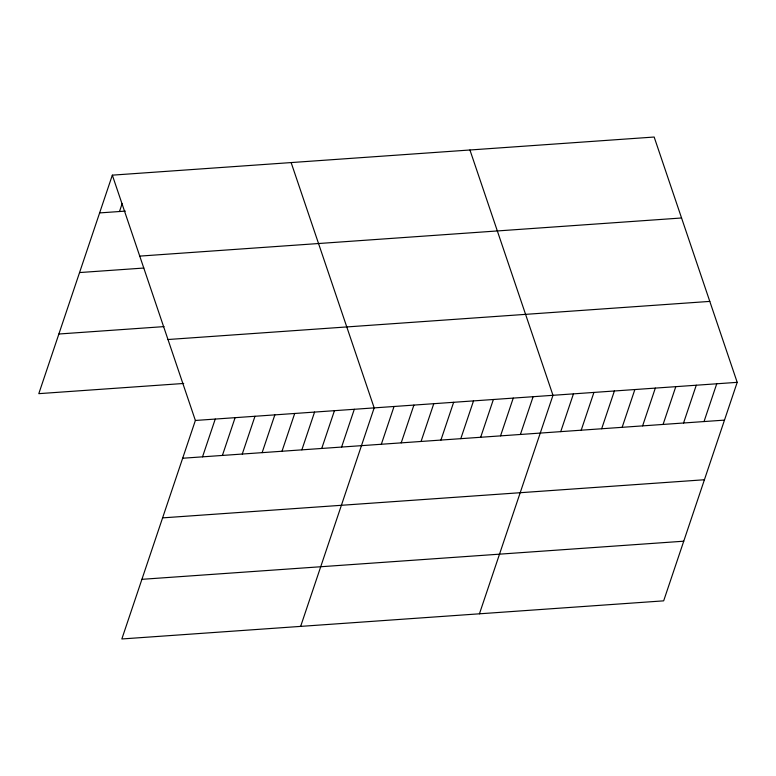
<?xml version="1.0" encoding="UTF-8"?>
<svg xmlns="http://www.w3.org/2000/svg" width="776" height="776" viewBox="0 0 776 776"><rect width="100%" height="100%" fill="white"/><g stroke="black" fill="none" stroke-linecap="round" stroke-linejoin="round"><path stroke-width="1.16" d="M112.336 175.153L195.377 420.466L121.842 638.968L663.664 600.847L737.2 382.345L654.158 137.032L112.336 175.153L38.8 393.655L183.708 383.46M119.494 211.518L122.191 203.506M202.526 456.831L215.243 419.069M222.402 455.434L235.109 417.672M242.267 454.038L254.974 416.275M262.133 452.641L274.84 414.879M281.998 451.244L294.705 413.482M301.864 449.847L314.571 412.085M321.73 448.45L334.446 410.688M341.595 447.054L354.312 409.282M300.642 626.387L374.178 407.885L291.136 162.572M381.336 444.26L394.043 406.488M401.202 442.863L413.909 405.091M421.067 441.457L433.774 403.695M440.933 440.06L453.64 402.298M460.798 438.663L473.515 400.901M480.664 437.266L493.381 399.504M500.539 435.87L513.246 398.107M520.405 434.473L533.112 396.711M479.442 613.806L552.978 395.304L469.936 149.991M560.738 431.631L573.445 393.868M581.205 430.195L593.921 392.433M601.672 428.75L614.388 390.988M622.148 427.314L634.855 389.552M642.615 425.869L655.322 388.107M663.082 424.433L675.789 386.671M683.549 422.998L696.266 385.226M704.026 421.552L716.733 383.79M99.619 212.915L125.334 211.111M139.738 256.109L681.561 217.988M79.55 272.56L143.832 268.04M58.869 334.01L164.046 326.609M167.965 339.519L709.798 301.398M195.377 420.466L737.2 382.345M182.661 458.238L724.493 420.117M162.591 517.873L704.424 479.752M141.911 579.323L683.743 541.202"/></g></svg>
